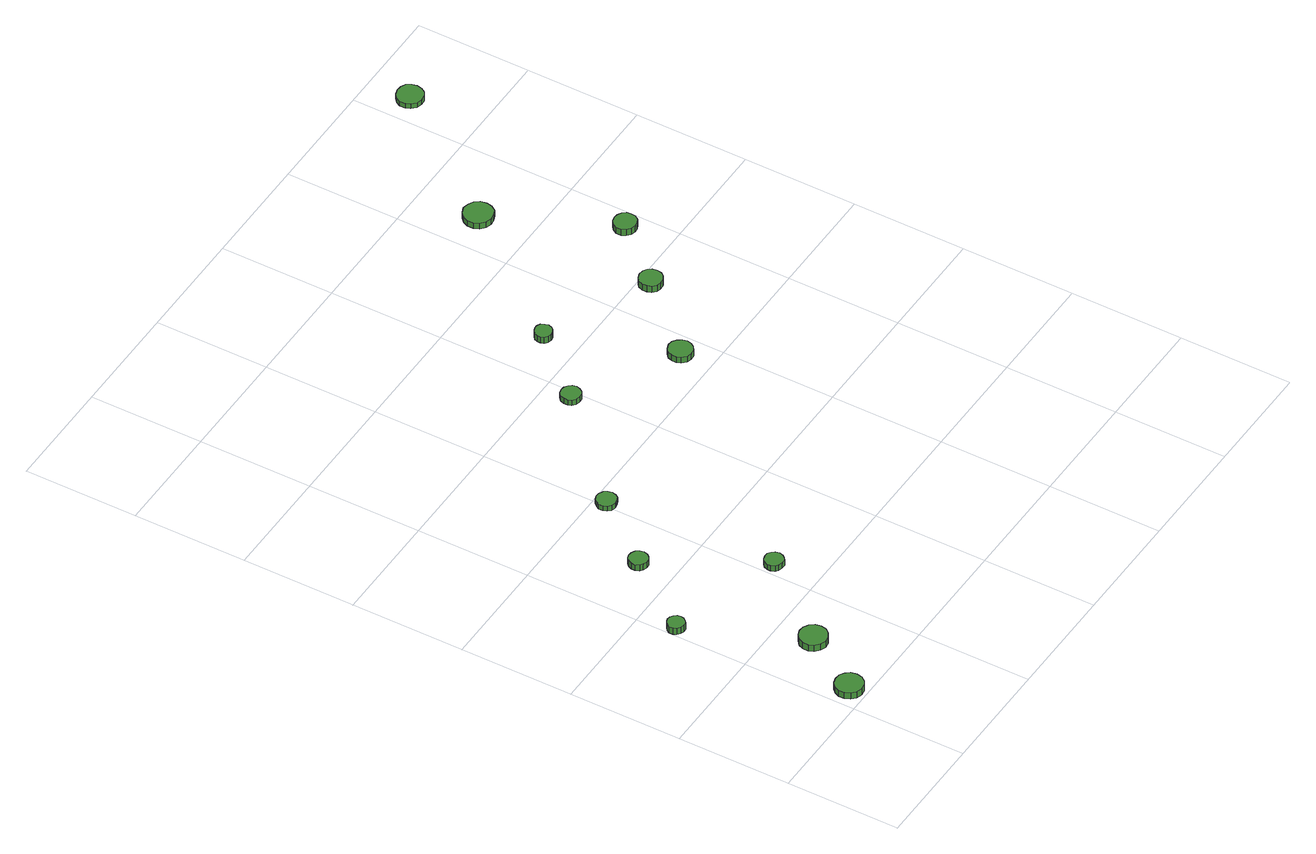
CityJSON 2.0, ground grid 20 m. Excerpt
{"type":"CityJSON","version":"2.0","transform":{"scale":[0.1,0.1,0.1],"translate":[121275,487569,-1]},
"CityObjects":{
"tree1":{"type":"SolitaryVegetationObject","attributes":{"function":"something"},"geometry":[{"type":"MultiSurface","lod":"1","boundaries":[[[0,1,2,3,4,5,6,7,8,9,10,11,12,13,14]],[[15,16,17,18,19,20,21,22,23,24,25,26,27,28,29]],[[0,29,28,1]],[[1,28,27,2]],[[2,27,26,3]],[[3,26,25,4]],[[4,25,24,5]],[[5,24,23,6]],[[6,23,22,7]],[[7,22,21,8]],[[8,21,20,9]],[[9,20,19,10]],[[10,19,18,11]],[[11,18,17,12]],[[12,17,16,13]],[[13,16,15,14]],[[14,15,29,0]]]}]},
"tree2":{"type":"SolitaryVegetationObject","attributes":{"function":"something"},"geometry":[{"type":"MultiSurface","lod":"1","boundaries":[[[30,31,32,33,34,35,36,37,38,39,40,41,42,43,44]],[[45,46,47,48,49,50,51,52,53,54,55,56,57,58,59]],[[30,59,58,31]],[[31,58,57,32]],[[32,57,56,33]],[[33,56,55,34]],[[34,55,54,35]],[[35,54,53,36]],[[36,53,52,37]],[[37,52,51,38]],[[38,51,50,39]],[[39,50,49,40]],[[40,49,48,41]],[[41,48,47,42]],[[42,47,46,43]],[[43,46,45,44]],[[44,45,59,30]]]}]},
"tree3":{"type":"SolitaryVegetationObject","attributes":{"function":"something"},"geometry":[{"type":"MultiSurface","lod":"1","boundaries":[[[60,61,62,63,64,65,66,67,68,69,70,71,72,73,74]],[[75,76,77,78,79,80,81,82,83,84,85,86,87,88,89]],[[60,89,88,61]],[[61,88,87,62]],[[62,87,86,63]],[[63,86,85,64]],[[64,85,84,65]],[[65,84,83,66]],[[66,83,82,67]],[[67,82,81,68]],[[68,81,80,69]],[[69,80,79,70]],[[70,79,78,71]],[[71,78,77,72]],[[72,77,76,73]],[[73,76,75,74]],[[74,75,89,60]]]}]},
"tree4":{"type":"SolitaryVegetationObject","attributes":{"function":"something"},"geometry":[{"type":"MultiSurface","lod":"1","boundaries":[[[90,91,92,93,94,95,96,97,98,99,100,101,102,103,104]],[[105,106,107,108,109,110,111,112,113,114,115,116,117,118,119]],[[90,119,118,91]],[[91,118,117,92]],[[92,117,116,93]],[[93,116,115,94]],[[94,115,114,95]],[[95,114,113,96]],[[96,113,112,97]],[[97,112,111,98]],[[98,111,110,99]],[[99,110,109,100]],[[100,109,108,101]],[[101,108,107,102]],[[102,107,106,103]],[[103,106,105,104]],[[104,105,119,90]]]}]},
"tree5":{"type":"SolitaryVegetationObject","attributes":{"function":"something"},"geometry":[{"type":"MultiSurface","lod":"1","boundaries":[[[120,121,122,123,124,125,126,127,128,129,130,131,132,133,134]],[[135,136,137,138,139,140,141,142,143,144,145,146,147,148,149]],[[120,149,148,121]],[[121,148,147,122]],[[122,147,146,123]],[[123,146,145,124]],[[124,145,144,125]],[[125,144,143,126]],[[126,143,142,127]],[[127,142,141,128]],[[128,141,140,129]],[[129,140,139,130]],[[130,139,138,131]],[[131,138,137,132]],[[132,137,136,133]],[[133,136,135,134]],[[134,135,149,120]]]}]},
"tree6":{"type":"SolitaryVegetationObject","attributes":{"function":"something"},"geometry":[{"type":"MultiSurface","lod":"1","boundaries":[[[150,151,152,153,154,155,156,157,158,159,160,161,162,163,164]],[[165,166,167,168,169,170,171,172,173,174,175,176,177,178,179]],[[150,179,178,151]],[[151,178,177,152]],[[152,177,176,153]],[[153,176,175,154]],[[154,175,174,155]],[[155,174,173,156]],[[156,173,172,157]],[[157,172,171,158]],[[158,171,170,159]],[[159,170,169,160]],[[160,169,168,161]],[[161,168,167,162]],[[162,167,166,163]],[[163,166,165,164]],[[164,165,179,150]]]}]},
"tree7":{"type":"SolitaryVegetationObject","attributes":{"function":"something"},"geometry":[{"type":"MultiSurface","lod":"1","boundaries":[[[180,181,182,183,184,185,186,187,188,189,190,191,192,193,194]],[[195,196,197,198,199,200,201,202,203,204,205,206,207,208,209]],[[180,209,208,181]],[[181,208,207,182]],[[182,207,206,183]],[[183,206,205,184]],[[184,205,204,185]],[[185,204,203,186]],[[186,203,202,187]],[[187,202,201,188]],[[188,201,200,189]],[[189,200,199,190]],[[190,199,198,191]],[[191,198,197,192]],[[192,197,196,193]],[[193,196,195,194]],[[194,195,209,180]]]}]},
"tree8":{"type":"SolitaryVegetationObject","attributes":{"function":"something"},"geometry":[{"type":"MultiSurface","lod":"1","boundaries":[[[210,211,212,213,214,215,216,217,218,219,220,221,222,223,224]],[[225,226,227,228,229,230,231,232,233,234,235,236,237,238,239]],[[210,239,238,211]],[[211,238,237,212]],[[212,237,236,213]],[[213,236,235,214]],[[214,235,234,215]],[[215,234,233,216]],[[216,233,232,217]],[[217,232,231,218]],[[218,231,230,219]],[[219,230,229,220]],[[220,229,228,221]],[[221,228,227,222]],[[222,227,226,223]],[[223,226,225,224]],[[224,225,239,210]]]}]},
"tree9":{"type":"SolitaryVegetationObject","attributes":{"function":"something"},"geometry":[{"type":"MultiSurface","lod":"1","boundaries":[[[240,241,242,243,244,245,246,247,248,249,250,251,252,253,254]],[[255,256,257,258,259,260,261,262,263,264,265,266,267,268,269]],[[240,269,268,241]],[[241,268,267,242]],[[242,267,266,243]],[[243,266,265,244]],[[244,265,264,245]],[[245,264,263,246]],[[246,263,262,247]],[[247,262,261,248]],[[248,261,260,249]],[[249,260,259,250]],[[250,259,258,251]],[[251,258,257,252]],[[252,257,256,253]],[[253,256,255,254]],[[254,255,269,240]]]}]},
"tree10":{"type":"SolitaryVegetationObject","attributes":{"function":"something"},"geometry":[{"type":"MultiSurface","lod":"1","boundaries":[[[270,271,272,273,274,275,276,277,278,279,280,281,282,283,284]],[[285,286,287,288,289,290,291,292,293,294,295,296,297,298,299]],[[270,299,298,271]],[[271,298,297,272]],[[272,297,296,273]],[[273,296,295,274]],[[274,295,294,275]],[[275,294,293,276]],[[276,293,292,277]],[[277,292,291,278]],[[278,291,290,279]],[[279,290,289,280]],[[280,289,288,281]],[[281,288,287,282]],[[282,287,286,283]],[[283,286,285,284]],[[284,285,299,270]]]}]},
"tree11":{"type":"SolitaryVegetationObject","attributes":{"function":"something"},"geometry":[{"type":"MultiSurface","lod":"1","boundaries":[[[300,301,302,303,304,305,306,307,308,309,310,311,312,313,314]],[[315,316,317,318,319,320,321,322,323,324,325,326,327,328,329]],[[300,329,328,301]],[[301,328,327,302]],[[302,327,326,303]],[[303,326,325,304]],[[304,325,324,305]],[[305,324,323,306]],[[306,323,322,307]],[[307,322,321,308]],[[308,321,320,309]],[[309,320,319,310]],[[310,319,318,311]],[[311,318,317,312]],[[312,317,316,313]],[[313,316,315,314]],[[314,315,329,300]]]}]},
"tree12":{"type":"SolitaryVegetationObject","attributes":{"function":"something"},"geometry":[{"type":"MultiSurface","lod":"1","boundaries":[[[330,331,332,333,334,335,336,337,338,339,340,341,342,343,344]],[[345,346,347,348,349,350,351,352,353,354,355,356,357,358,359]],[[330,359,358,331]],[[331,358,357,332]],[[332,357,356,333]],[[333,356,355,334]],[[334,355,354,335]],[[335,354,353,336]],[[336,353,352,337]],[[337,352,351,338]],[[338,351,350,339]],[[339,350,349,340]],[[340,349,348,341]],[[341,348,347,342]],[[342,347,346,343]],[[343,346,345,344]],[[344,345,359,330]]]}]},
"tree13":{"type":"SolitaryVegetationObject","attributes":{"function":"something"},"geometry":[{"type":"MultiSurface","lod":"1","boundaries":[[[360,361,362,363,364,365,366,367,368,369,370,371,372,373,374]],[[375,376,377,378,379,380,381,382,383,384,385,386,387,388,389]],[[360,389,388,361]],[[361,388,387,362]],[[362,387,386,363]],[[363,386,385,364]],[[364,385,384,365]],[[365,384,383,366]],[[366,383,382,367]],[[367,382,381,368]],[[368,381,380,369]],[[369,380,379,370]],[[370,379,378,371]],[[371,378,377,372]],[[372,377,376,373]],[[373,376,375,374]],[[374,375,389,360]]]}]}
},
"vertices":[
[60,30,20],[58,40,20],[52,48,20],[44,53,20],[34,54,20],[24,51,20],[17,44,20],[13,35,20],[13,25,20],[17,16,20],[24,9,20],[34,6,20],[44,7,20],[52,12,20],[58,20,20],[58,20,7],[52,12,7],[44,7,7],[34,6,7],[24,9,7],[17,16,7],[13,25,7],[13,35,7],[17,44,7],[24,51,7],[34,54,7],[44,53,7],[52,48,7],[58,40,7],[60,30,7],
[32,337,19],[31,343,19],[27,348,19],[22,351,19],[16,352,19],[10,350,19],[5,346,19],[2,340,19],[2,334,19],[5,328,19],[10,324,19],[16,322,19],[22,322,19],[27,326,19],[31,331,19],[31,331,6],[27,326,6],[22,322,6],[16,322,6],[10,324,6],[5,328,6],[2,334,6],[2,340,6],[5,346,6],[10,350,6],[16,352,6],[22,351,6],[27,348,6],[31,343,6],[32,337,6],
[127,136,19],[125,146,19],[119,154,19],[110,159,19],[100,160,19],[91,157,19],[83,150,19],[79,141,19],[79,131,19],[83,122,19],[91,115,19],[100,112,19],[110,113,19],[119,118,19],[125,126,19],[125,126,6],[119,118,6],[110,113,6],[100,112,6],[91,115,6],[83,122,6],[79,131,6],[79,141,6],[83,150,6],[91,157,6],[100,160,6],[110,159,6],[119,154,6],[125,146,6],[127,136,6],
[131,464,18],[129,471,18],[125,477,18],[119,480,18],[112,481,18],[106,479,18],[101,474,18],[98,468,18],[98,461,18],[101,454,18],[106,450,18],[112,448,18],[119,448,18],[125,452,18],[129,457,18],[129,457,6],[125,452,6],[119,448,6],[112,448,6],[106,450,6],[101,454,6],[98,461,6],[98,468,6],[101,474,6],[106,479,6],[112,481,6],[119,480,6],[125,477,6],[129,471,6],[131,464,6],
[239,280,18],[237,287,18],[233,292,18],[228,296,18],[221,296,18],[214,294,18],[209,290,18],[206,283,18],[206,277,18],[209,270,18],[214,266,18],[221,264,18],[228,264,18],[233,268,18],[237,273,18],[237,273,7],[233,268,7],[228,264,7],[221,264,7],[214,266,7],[209,270,7],[206,277,7],[206,283,7],[209,290,7],[214,294,7],[221,296,7],[228,296,7],[233,292,7],[237,287,7],[239,280,7],
[224,578,17],[222,585,17],[218,591,17],[211,595,17],[204,596,17],[197,593,17],[192,588,17],[189,582,17],[189,575,17],[192,568,17],[197,563,17],[204,561,17],[211,562,17],[218,565,17],[222,571,17],[222,571,7],[218,565,7],[211,562,7],[204,561,7],[197,563,7],[192,568,7],[189,575,7],[189,582,7],[192,588,7],[197,593,7],[204,596,7],[211,595,7],[218,591,7],[222,585,7],[224,578,7],
[404,752,18],[402,759,18],[398,764,18],[392,768,18],[385,769,18],[378,767,18],[372,762,18],[370,755,18],[370,748,18],[372,742,18],[378,737,18],[385,735,18],[392,735,18],[398,739,18],[402,745,18],[402,745,7],[398,739,7],[392,735,7],[385,735,7],[378,737,7],[372,742,7],[370,748,7],[370,755,7],[372,762,7],[378,767,7],[385,769,7],[392,768,7],[398,764,7],[402,759,7],[404,752,7],
[500,861,21],[498,867,21],[495,873,21],[489,876,21],[483,876,21],[477,874,21],[472,870,21],[470,864,21],[470,858,21],[472,852,21],[477,848,21],[483,846,21],[489,847,21],[495,850,21],[498,855,21],[498,855,8],[495,850,8],[489,847,8],[483,846,8],[477,848,8],[472,852,8],[470,858,8],[470,864,8],[472,870,8],[477,874,8],[483,876,8],[489,876,8],[495,873,8],[498,867,8],[500,861,8],
[583,656,19],[581,664,19],[576,671,19],[569,676,19],[560,677,19],[552,674,19],[545,668,19],[542,660,19],[542,652,19],[545,644,19],[552,638,19],[560,635,19],[569,636,19],[576,641,19],[581,648,19],[581,648,7],[576,641,7],[569,636,7],[560,635,7],[552,638,7],[545,644,7],[542,652,7],[542,660,7],[545,668,7],[552,674,7],[560,677,7],[569,676,7],[576,671,7],[581,664,7],[583,656,7],
[697,780,20],[696,788,20],[691,795,20],[684,799,20],[675,800,20],[667,797,20],[661,792,20],[658,784,20],[658,776,20],[661,768,20],[667,762,20],[675,760,20],[684,761,20],[691,765,20],[696,772,20],[696,772,7],[691,765,7],[684,761,7],[675,760,7],[667,762,7],[661,768,7],[658,776,7],[658,784,7],[661,792,7],[667,797,7],[675,800,7],[684,799,7],[691,795,7],[696,788,7],[697,780,7],
[692,1090,20],[690,1101,20],[684,1109,20],[674,1114,20],[664,1116,20],[654,1112,20],[646,1105,20],[642,1096,20],[642,1085,20],[646,1075,20],[654,1068,20],[664,1065,20],[674,1066,20],[684,1071,20],[690,1080,20],[690,1080,8],[684,1071,8],[674,1066,8],[664,1065,8],[654,1068,8],[646,1075,8],[642,1085,8],[642,1096,8],[646,1105,8],[654,1112,8],[664,1116,8],[674,1114,8],[684,1109,8],[690,1101,8],[692,1090,8],
[788,882,20],[787,890,20],[782,896,20],[775,900,20],[767,901,20],[759,899,20],[753,893,20],[749,886,20],[749,877,20],[753,870,20],[759,865,20],[767,862,20],[775,863,20],[782,867,20],[787,874,20],[787,874,7],[782,867,7],[775,863,7],[767,862,7],[759,865,7],[753,870,7],[749,877,7],[749,886,7],[753,893,7],[759,899,7],[767,901,7],[775,900,7],[782,896,7],[787,890,7],[788,882,7],
[869,1324,19],[867,1333,19],[862,1341,19],[854,1345,19],[844,1346,19],[835,1343,19],[828,1337,19],[824,1329,19],[824,1319,19],[828,1311,19],[835,1304,19],[844,1301,19],[854,1302,19],[862,1307,19],[867,1315,19],[867,1315,9],[862,1307,9],[854,1302,9],[844,1301,9],[835,1304,9],[828,1311,9],[824,1319,9],[824,1329,9],[828,1337,9],[835,1343,9],[844,1346,9],[854,1345,9],[862,1341,9],[867,1333,9],[869,1324,9]
]}
